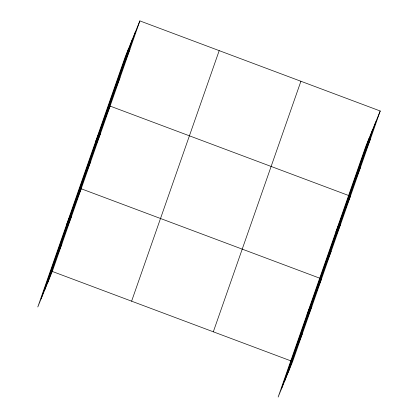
<?xml version="1.0" encoding="UTF-8"?>
<svg xmlns="http://www.w3.org/2000/svg" width="418" height="418" viewBox="0 0 418 418"><rect width="100%" height="100%" fill="white"/><g stroke="black" fill="none" stroke-linecap="round" stroke-linejoin="round"><path stroke-width="0.63" d="M41.121 298.823L128.707 48.274M44.564 290.39L132.145 39.846M47.903 282.207L135.484 31.658M139.878 20.9L125.363 56.456L37.782 307.005L52.292 271.444L139.878 20.9L380.218 110.995L292.637 361.544L278.122 397.1L365.708 146.556L380.218 110.995M131.607 301.179L219.189 50.63M213.321 331.808L300.908 81.264M281.46 388.918L369.047 138.368M284.904 380.485L372.485 129.941M288.242 372.302L375.829 121.758M125.562 60.056L129.951 49.293M115.634 88.449L120.023 77.691M95.586 141.645L110.096 106.083L348.607 195.493M96.072 144.403L100.466 133.645M86.437 171.965L90.831 161.207M66.687 224.325L81.197 188.764L319.707 278.174M67.173 227.084L71.562 216.325M57.538 254.646L61.927 243.887M365.902 150.151L370.291 139.393M355.974 178.549L360.363 167.785M335.931 231.739L350.441 196.183M336.412 234.503L340.806 223.74M326.782 262.06L331.171 251.302M307.026 314.42L321.536 278.863M307.512 317.184L311.901 306.42M297.877 344.74L302.266 333.982M52.292 271.444L292.637 361.544"/></g></svg>
